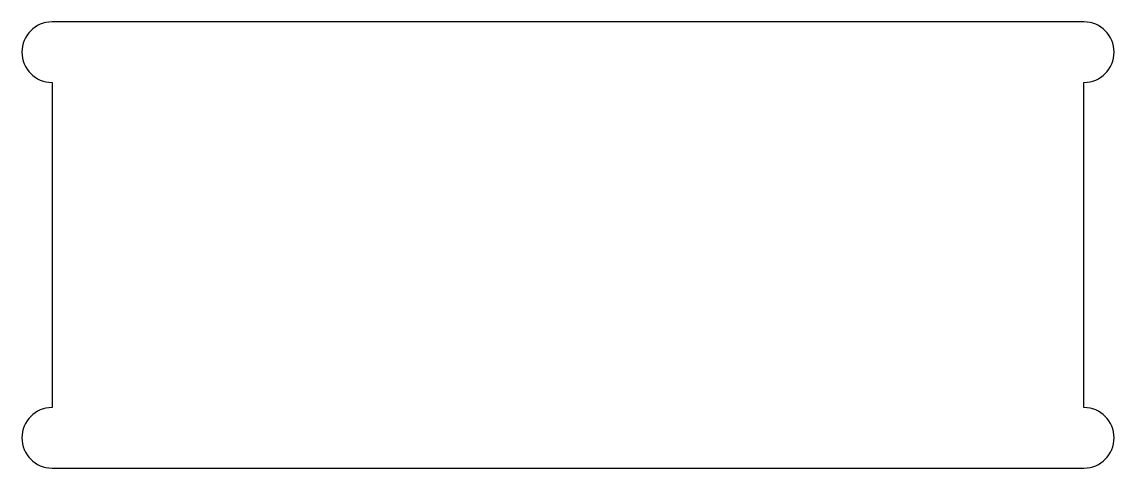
# Model space of a CAD drawing. Header units: millimetres. Extents: x -2 to 70.3, y 0 to 29.5.
import ezdxf

# ---------------------------------------------------------------- set-up
doc = ezdxf.new("R2010")
doc.units = ezdxf.units.MM
doc.layers.add('Sketch', color=7, linetype='CONTINUOUS')

msp = doc.modelspace()

# ---------------------------------------------------------------- linework, layer by layer
at = {"layer": 'Sketch'}
for p, q in [((68.3, 29.5), (0, 29.5)), ((0, 25.5), (0, 4)), ((68.3, 4), (68.3, 25.5)), ((0, 0), (68.3, 0))]:
    msp.add_line(p, q, dxfattribs=at)
for centre, start, end in [((0, 27.5), 90, -90), ((68.3, 27.5), -90, 90), ((0, 2), 90, -90), ((68.3, 2), -90, 90)]:
    msp.add_arc(centre, 2, start, end, dxfattribs=at)

doc.saveas('drawing.dxf')
